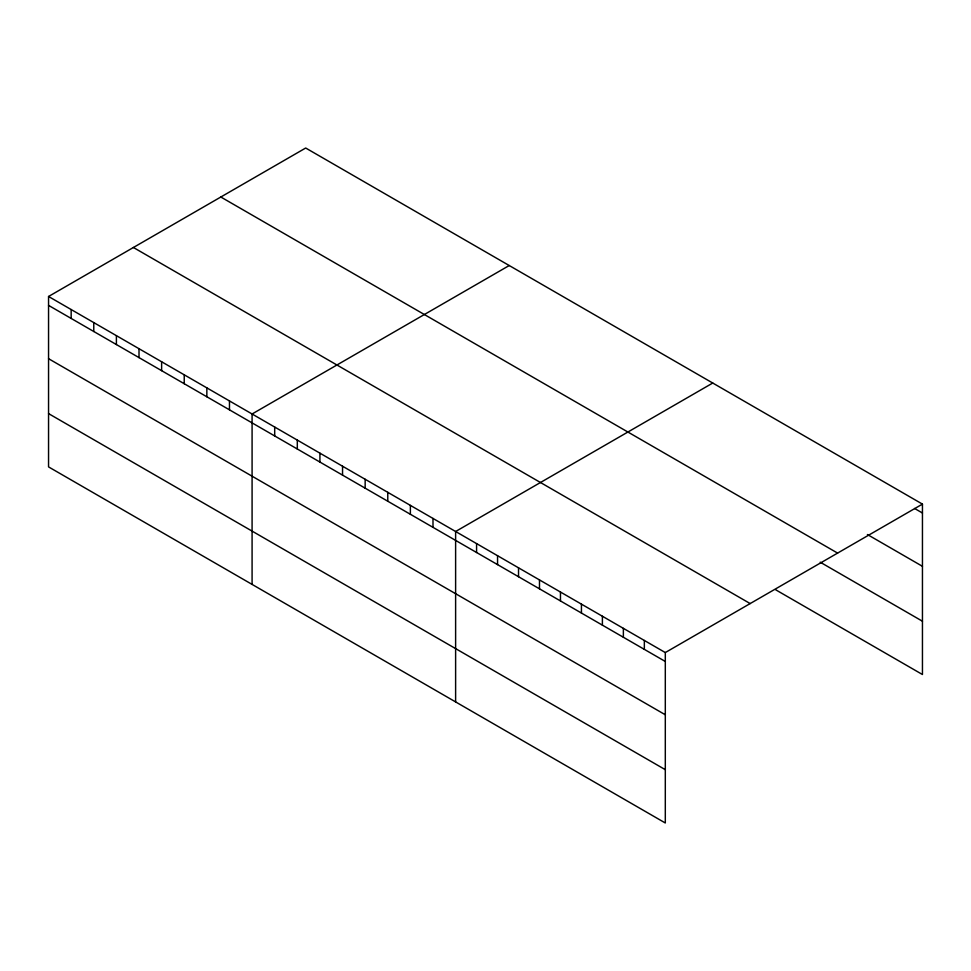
<?xml version="1.0" encoding="UTF-8"?>
<svg xmlns="http://www.w3.org/2000/svg" width="971" height="971" viewBox="0 0 971 971"><rect width="100%" height="100%" fill="white"/><g stroke="black" fill="none" stroke-linecap="round" stroke-linejoin="round"><path stroke-width="1.46" d="M48.55 296.483L665.305 652.561L665.305 822.983L48.55 466.893L48.55 296.483L305.695 148.017L922.45 504.107L922.45 674.517L775.659 589.773M509.217 265.532L252.084 413.986L252.084 584.396M712.75 383.035L455.617 531.501L455.617 701.912M665.305 652.561L922.45 504.107M914.585 508.464L922.45 513.016M867.406 534.523L922.45 566.311M220.83 197.016L837.597 553.094M820.228 562.197L922.45 621.222M133.403 247.484L750.17 603.574M48.55 305.38L665.305 661.469M48.55 358.687L665.305 714.765M48.55 413.597L665.305 769.675M644.343 640.459L644.343 649.356M623.37 628.346L623.37 637.255M602.396 616.245L602.396 625.142M581.435 604.132L581.435 613.041M560.461 592.031L560.461 600.94M539.488 579.918L539.488 588.827M518.526 567.817L518.526 576.725M497.553 555.703L497.553 564.612M476.579 543.602L476.579 552.511M432.993 518.441L432.993 527.338M410.381 505.381L410.381 514.29M387.769 492.321L387.769 501.23M365.157 479.273L365.157 488.17M342.545 466.214L342.545 475.122M319.92 453.154L319.92 462.062M297.308 440.106L297.308 449.003M274.696 427.046L274.696 435.943M229.472 400.926L229.472 409.835M206.847 387.878L206.847 396.775M184.235 374.818L184.235 383.727M161.623 361.758L161.623 370.667M139.011 348.71L139.011 357.607M116.399 335.65L116.399 344.559M93.774 322.59L93.774 331.499M71.162 309.543L71.162 318.439"/></g></svg>
